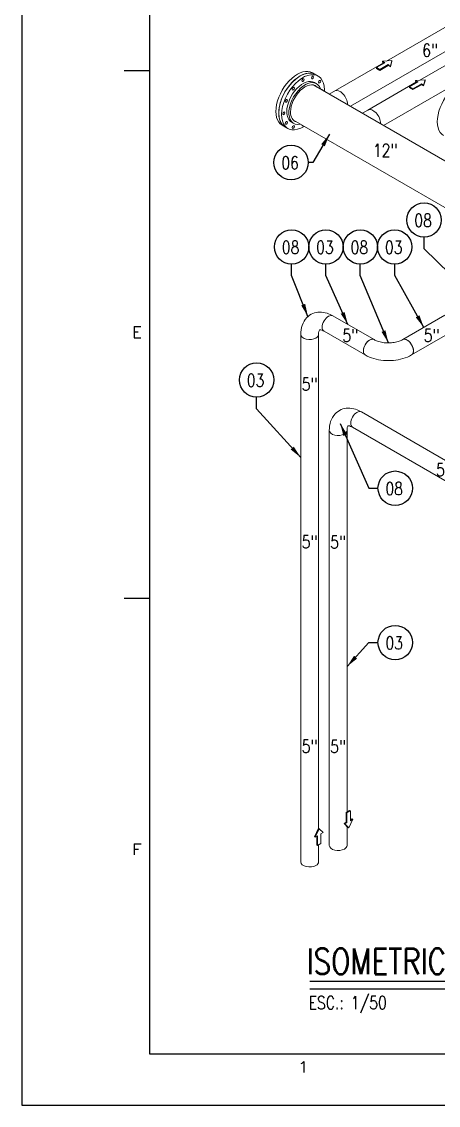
# Model space of a CAD drawing. Header units: millimetres. Extents: x -312439 to 477422, y -331570 to 212570.
# Drawn here: x 337892 to 341961, y 149850 to 160431 of the extents above; entities that cross this region are included whole.
import ezdxf
from ezdxf.enums import TextEntityAlignment as Align

# ---------------------------------------------------------------- set-up
doc = ezdxf.new("R2010")
doc.units = ezdxf.units.MM
for name, color, linetype in [('1', 7, 'Continuous'), ('2', 2, 'Continuous'), ('4', 4, 'Continuous'), ('ARCONDTEXTO', 4, 'Continuous'), ('FORMATO A1', 1, 'Continuous'), ('TEXTO FORMATO', 4, 'Continuous')]:
    doc.layers.add(name, color=color, linetype=linetype)
doc.styles.add('ROMAND', font='ROMAND.SHX')
doc.styles.add('ROMANS', font='romans.shx', dxfattribs={"height": 187.5})
doc.dimstyles.new('1-50 (MILIMETRO)', dxfattribs={"dimscale": 0, "dimtxt": 125, "dimasz": 125, "dimexe": 100, "dimexo": 100, "dimgap": 50, "dimtad": 0, "dimdec": 0, "dimzin": 0, "dimdsep": 46, "dimtxsty": 'ROMAND', "dimcen": -390, "dimclrd": 1, "dimclre": 1, "dimclrt": 3, "dimadec": 0, "dimazin": 0, "dimtfac": 1, "dimtdec": 0, "dimtix": 1, "dimtmove": 2, "dimatfit": 2, "dimfxl": 1, "dimtvp": 1, "dimtolj": 1, "dimtzin": 0, "dimarcsym": 0})

# ---------------------------------------------------------------- blocks, each defined once
blk = doc.blocks.new('A$C2D342850')
at = {"layer": 'FORMATO A1', "color": 1, "linetype": 'Continuous'}
for p, q in [((0, 0), (0, -59400)), ((2500, -39200), (2000, -39200)), ((2194.1, -44193.44), (2194.1, -44410)), ((2194.1, -44193.44), (2328.16, -44193.44)), ((2194.1, -44296.56), (2276.6, -44296.56)), ((2194.1, -44410), (2328.16, -44410)), ((2500, -49500), (2000, -49500)), ((2199.27, -54293.44), (2199.27, -54510)), ((2199.27, -54293.44), (2333.33, -54293.44)), ((2199.27, -54396.56), (2281.77, -54396.56)), ((0, -59400), (84100, -59400))]:
    blk.add_line(p, q, dxfattribs=at)
at = {"layer": 'FORMATO A1', "color": 2, "linetype": 'Continuous'}
for p, q in [((2500, -58400), (2500, -1000)), ((83100, -58400), (2500, -58400))]:
    blk.add_line(p, q, dxfattribs=at)
at = {"layer": 'FORMATO A1', "color": 1, "linetype": 'Continuous'}
blk.add_lwpolyline([(5458.74, -58584.69), (5479.36, -58574.37), (5510.3, -58543.44), (5510.3, -58760)], dxfattribs=at)

msp = doc.modelspace()

# ---------------------------------------------------------------- linework, layer by layer
at = {"color": 5, "linetype": 'Continuous', "lineweight": 0, "extrusion": (4.44089e-16, 0.816497, 0.57735)}
for p, q in [((345781.646, 162545.109), (341454.494, 160046.827)), ((345884.708, 162366.6), (341101.974, 159605.287)), ((342739.418, 160414.16), (341778.831, 159859.564)), ((342842.48, 160235.651), (341426.316, 159418.028)), ((340895.85, 159724.293), (341424.635, 160029.588)), ((340731.721, 159931.624), (340786.801, 159899.824)), ((340744.694, 159811.563), (343978.598, 157944.468)), ((340750.671, 159837.245), (340771.282, 159825.345)), ((341748.978, 159842.329), (341273.178, 159567.625)), ((341220.196, 159537.032), (341273.178, 159567.62)), ((340546.408, 159468.121), (343780.312, 157601.026)), ((340435.946, 159419.325), (340491.025, 159387.525)), ((340527.155, 159450.104), (340547.766, 159438.204)), ((340931.354, 157558.221), (341333.143, 157326.248)), ((341613.723, 157326.248), (342024.873, 157563.625)), ((340618.007, 152226.635), (340618.007, 157377.31)), ((340791.064, 152554.535), (340791.064, 157377.31)), ((340844.826, 157408.35), (341246.615, 157176.376)), ((341700.251, 157176.376), (342051.794, 157379.34)), ((341209.323, 156620.352), (347825.272, 152800.632)), ((340895.976, 152387.12), (340895.976, 156439.442)), ((341069.033, 152713.514), (341069.033, 156439.442)), ((341122.794, 156470.481), (347738.744, 152650.761)), ((341069.033, 152387.12), (341069.033, 152572.55)), ((340791.064, 152226.635), (340791.064, 152391.549))]:
    msp.add_line(p, q, dxfattribs=at)
at = {"color": 1, "linetype": 'Continuous', "lineweight": 0, "extrusion": (4.44089e-16, 0.816497, 0.57735)}
for p, q in [((341438.213, 160030.292), (341355.664, 159982.632)), ((341388.881, 159963.454), (341471.43, 160011.114)), ((341388.881, 159954.911), (341471.43, 160002.571)), ((341506.851, 160050.742), (341414.725, 160043.853)), ((341414.725, 160043.853), (341438.213, 160030.292)), ((341414.725, 160043.853), (341414.725, 160035.31)), ((341414.725, 160035.31), (341430.815, 160026.02)), ((341471.43, 160011.114), (341471.43, 160002.571)), ((341471.43, 160011.114), (341492.801, 159998.776)), ((341471.43, 160002.571), (341492.801, 159990.233)), ((341492.801, 159998.776), (341506.851, 160050.742)), ((341492.801, 159990.233), (341506.851, 160042.199)), ((341492.801, 159998.776), (341492.801, 159990.233)), ((341506.851, 160050.742), (341506.851, 160042.199)), ((341355.664, 159982.632), (341388.881, 159963.454)), ((341355.664, 159982.632), (341355.664, 159974.089)), ((341355.664, 159974.089), (341388.881, 159954.911)), ((341388.881, 159963.454), (341388.881, 159954.911)), ((341762.56, 159843.03), (341680.011, 159795.37)), ((341680.011, 159795.37), (341713.227, 159776.193)), ((341680.011, 159795.37), (341680.011, 159786.827)), ((341680.011, 159786.827), (341695.822, 159777.698)), ((341713.227, 159776.193), (341795.776, 159823.853)), ((341713.227, 159767.65), (341795.776, 159815.309)), ((341831.197, 159863.48), (341739.071, 159856.591)), ((341739.071, 159856.591), (341762.56, 159843.03)), ((341739.071, 159856.591), (341739.071, 159848.048)), ((341739.071, 159848.048), (341755.161, 159838.758)), ((341795.776, 159823.853), (341795.776, 159815.309)), ((341795.776, 159823.853), (341817.147, 159811.514)), ((341795.776, 159815.309), (341817.147, 159802.971)), ((341817.147, 159811.514), (341831.197, 159863.48)), ((341817.147, 159802.971), (341830.902, 159853.847)), ((341817.147, 159811.514), (341817.147, 159802.971)), ((341831.197, 159863.48), (341831.197, 159854.942)), ((341697.416, 159776.778), (341713.227, 159767.65)), ((341713.227, 159776.193), (341713.227, 159767.65)), ((340790.237, 152555.013), (340750.14, 152471.785)), ((340797.636, 152550.741), (340757.539, 152467.513)), ((340757.539, 152467.513), (340781.028, 152481.074)), ((340781.028, 152481.074), (340781.028, 152385.755)), ((340797.636, 152550.741), (340790.237, 152555.013)), ((340835.615, 152512.59), (340797.636, 152550.741)), ((340814.244, 152500.252), (340835.615, 152512.59)), ((340814.244, 152404.932), (340814.244, 152500.252)), ((340757.539, 152467.513), (340750.14, 152471.785)), ((340773.629, 152476.803), (340773.629, 152390.026)), ((340781.028, 152385.755), (340773.629, 152390.026)), ((340781.028, 152385.755), (340814.244, 152404.932))]:
    msp.add_line(p, q, dxfattribs=at)
at = {"color": 4, "linetype": 'Continuous', "lineweight": 0, "extrusion": (4.44089e-16, 0.816497, 0.57735)}
for p, q in [((341094.765, 152728.371), (341061.548, 152709.193)), ((341061.548, 152709.193), (341061.548, 152613.874)), ((341068.947, 152704.922), (341061.548, 152709.193)), ((341102.163, 152724.099), (341068.947, 152704.922)), ((341068.947, 152704.922), (341068.947, 152609.602)), ((341102.163, 152724.099), (341094.765, 152728.371)), ((341102.163, 152628.78), (341102.163, 152724.099)), ((341061.548, 152613.874), (341040.178, 152601.535)), ((341040.178, 152601.535), (341078.157, 152563.385)), ((341047.576, 152597.264), (341040.178, 152601.535)), ((341068.947, 152609.602), (341047.576, 152597.264)), ((341047.576, 152597.264), (341085.555, 152559.113)), ((341068.947, 152609.602), (341061.548, 152613.874)), ((341085.555, 152559.113), (341125.652, 152642.341)), ((341118.253, 152646.612), (341102.163, 152637.323)), ((341125.652, 152642.341), (341102.163, 152628.78)), ((341125.652, 152642.341), (341118.253, 152646.612)), ((341085.555, 152559.113), (341078.157, 152563.385))]:
    msp.add_line(p, q, dxfattribs=at)
at = {"color": 5, "linetype": 'Continuous', "lineweight": 0}
for centre, major_axis, start_param, end_param in [((340583.833, 159675.475), (147.888, 256.149), 0, 3.141592654), ((340611.373, 159659.575), (147.888, 256.149), 0, 3.141592654), ((340611.373, 159659.575), (-147.888, -256.149), 3.141592654, 6.283185307), ((340638.913, 159643.675), (-147.888, -256.149), 2.35619449, 7.119242823), ((340638.913, 159643.675), (111.758, 193.57), 0, 2.35619449), ((340659.524, 159631.775), (-111.758, -193.57), 2.661870707, 6.762907254), ((340659.524, 159631.775), (-100.123, -173.418), 3.001578831, 5.497787144), ((342159.799, 159574.741), (147.888, 256.149), 0, 3.141592654), ((340825.974, 159751.675), (-7.777, -13.47), 2.376976953, 3.906208354), ((340638.913, 159643.675), (-147.888, -256.149), 2.305535138, 2.35619449), ((341000.362, 159665.627), (51.531, -89.255), 0.785398163, 3.141592654), ((341000.362, 159665.627), (51.531, -89.255), 0.765498319, 0.785398163), ((341324.709, 159478.371), (51.531, -89.255), 0.785398163, 3.15078769), ((341324.709, 159478.366), (51.531, -89.255), 0.785398163, 3.141592654), ((340638.913, 159643.675), (111.758, 193.57), 2.35619449, 3.141592654), ((340659.524, 159631.775), (-100.123, -173.418), 5.497787144, 6.42319913), ((340638.913, 159427.675), (-7.777, -13.47), 5.518569607, 7.047801007), ((341324.709, 159478.366), (51.531, -89.255), 0.765498319, 0.785398163), ((341324.709, 159478.371), (51.531, -89.255), 0.785338379, 0.785398163), ((340888.09, 157483.285), (-43.264, -74.936), 3.141592654, 6.283185307), ((340704.536, 157377.31), (86.528, 0), 3.141592654, 5.497787144), ((340704.536, 157377.31), (86.528, 0), 5.497787144, 6.283185307), ((341289.879, 157251.312), (-43.264, -74.936), 3.141592654, 6.283185307), ((341289.879, 157251.312), (43.264, 74.936), 0, 3.141592654), ((341656.987, 157251.312), (43.264, -74.936), 0, 3.141592654), ((341656.987, 157251.312), (-43.264, 74.936), 3.141592654, 6.283185307), ((341166.058, 156545.417), (-43.264, -74.936), 3.141592654, 6.283185307), ((340982.504, 156439.442), (86.528, 0), 3.141592654, 5.497787144), ((340982.504, 156439.442), (86.528, 0), 5.497787144, 6.283185307), ((340982.504, 152387.12), (86.528, 0), 3.141592654, 5.497787144), ((340982.504, 152387.12), (86.528, 0), 5.497787144, 6.283185307), ((340704.536, 152226.635), (86.528, 0), 3.141592654, 5.497787144), ((340704.536, 152226.635), (86.528, 0), 5.497787144, 6.283185307)]:
    msp.add_ellipse(centre, major_axis=major_axis, ratio=0.577350269, start_param=start_param, end_param=end_param, dxfattribs=at)
for centre in [(340732.443, 159884.736), (340545.382, 159776.736), (340638.913, 159859.675), (340800.913, 159845.205), (340476.913, 159658.144), (340451.851, 159535.675), (340476.913, 159442.144), (340545.382, 159402.613)]:
    msp.add_ellipse(centre, major_axis=(-7.777, -13.47), ratio=0.577350269, dxfattribs=at)
for points, knots in [([(340618.007, 157377.31), (340618.007, 157407.353), (340622.017, 157436.962), (340640.767, 157492.769), (340655.544, 157519.193), (340692.946, 157557.917), (340713.036, 157571.782), (340755.976, 157589.71), (340778.472, 157594.152), (340826.155, 157595.457), (340851.201, 157591.19), (340894.555, 157577.225), (340913.339, 157568.622), (340931.354, 157558.221)], [3.141592654, 3.141592654, 3.141592654, 3.141592654, 3.455751919, 3.455751919, 3.762987428, 3.762987428, 4.00120974, 4.00120974, 4.22996777, 4.22996777, 4.4948589, 4.4948589, 4.71238898, 4.71238898, 4.71238898, 4.71238898]), ([(340791.064, 157377.31), (340791.064, 157388.597), (340792.321, 157398.007), (340795.77, 157411.802), (340797.901, 157416.182), (340801.227, 157421.445), (340801.552, 157421.201), (340801.572, 157421.212), (340802.034, 157421.821), (340810.271, 157421.727), (340817.33, 157420.716), (340832.129, 157415.038), (340838.253, 157412.144), (340844.826, 157408.35)], [3.141592654, 3.141592654, 3.141592654, 3.141592654, 3.388719153, 3.388719153, 3.632606395, 3.632606395, 3.942531755, 3.942531755, 4.25669102, 4.25669102, 4.546218521, 4.546218521, 4.71238898, 4.71238898, 4.71238898, 4.71238898]), ([(341613.723, 157326.248), (341603.948, 157320.604), (341591.953, 157315.115), (341563.93, 157305.455), (341547.731, 157301.367), (341512.703, 157295.6), (341493.799, 157294.022), (341455.663, 157293.871), (341436.434, 157295.343), (341400.293, 157301.073), (341383.359, 157305.298), (341354.822, 157315.157), (341342.88, 157320.626), (341333.143, 157326.248)], [0, 0, 0, 0, 0.247126499, 0.247126499, 0.507609134, 0.507609134, 0.778558045, 0.778558045, 1.053396997, 1.053396997, 1.324615075, 1.324615075, 1.570796327, 1.570796327, 1.570796327, 1.570796327]), ([(341700.251, 157176.376), (341674.234, 157161.355), (341645.741, 157149.577), (341585.663, 157131.903), (341554.066, 157126.032), (341489.775, 157120.153), (341457.091, 157120.153), (341392.8, 157126.032), (341361.203, 157131.903), (341301.125, 157149.577), (341272.632, 157161.355), (341246.615, 157176.376)], [0, 0, 0, 0, 0.314159265, 0.314159265, 0.628318531, 0.628318531, 0.942477796, 0.942477796, 1.256637061, 1.256637061, 1.570796327, 1.570796327, 1.570796327, 1.570796327]), ([(340895.976, 156439.442), (340895.976, 156469.484), (340899.986, 156499.094), (340918.736, 156554.901), (340933.512, 156581.325), (340970.914, 156620.048), (340991.005, 156633.914), (341033.944, 156651.842), (341056.44, 156656.284), (341104.123, 156657.588), (341129.17, 156653.322), (341172.523, 156639.357), (341191.307, 156630.753), (341209.323, 156620.352)], [3.141592654, 3.141592654, 3.141592654, 3.141592654, 3.455751919, 3.455751919, 3.762987428, 3.762987428, 4.00120974, 4.00120974, 4.22996777, 4.22996777, 4.4948589, 4.4948589, 4.71238898, 4.71238898, 4.71238898, 4.71238898]), ([(341069.033, 156439.442), (341069.033, 156450.728), (341070.289, 156460.138), (341073.738, 156473.933), (341075.869, 156478.314), (341079.196, 156483.576), (341079.521, 156483.333), (341079.541, 156483.344), (341080.003, 156483.953), (341088.24, 156483.859), (341095.298, 156482.848), (341110.097, 156477.17), (341116.222, 156474.276), (341122.794, 156470.481)], [3.141592654, 3.141592654, 3.141592654, 3.141592654, 3.388719153, 3.388719153, 3.632606395, 3.632606395, 3.942531755, 3.942531755, 4.25669102, 4.25669102, 4.546218521, 4.546218521, 4.71238898, 4.71238898, 4.71238898, 4.71238898])]:
    msp.add_open_spline(points, degree=3, knots=knots, dxfattribs=at)
at = {"layer": '1', "color": 1}
msp.add_line((340704.536, 150986.489), (347561.857, 150986.489), dxfattribs=at)
at = {"layer": '2', "color": 2}
msp.add_line((340704.536, 151061.489), (347561.857, 151061.489), dxfattribs=at)
at = {"layer": 'FORMATO A1', "color": 2, "linetype": 'Continuous'}
msp.add_line((379442.032, 150349.523, 0), (339142.032, 150349.523, 0), dxfattribs=at)
at = {"layer": 'FORMATO A1', "color": 1, "linetype": 'Continuous'}
msp.add_line((337892.032, 149849.523, 0), (379942.032, 149849.523, 0), dxfattribs=at)
at = {"layer": 'TEXTO FORMATO', "color": 1}
for centre in [(340523.29, 159055.755), (341821.655, 158494.226), (340527.674, 158230.998), (340863.344, 158230.998), (341199.015, 158230.998), (341534.685, 158230.998), (340186.133, 156932.001), (341539.555, 155875.598), (341539.555, 154368.429)]:
    msp.add_circle(centre, 167.835, dxfattribs=at)

# ---------------------------------------------------------------- block references
at = {"layer": 'FORMATO A1', "xscale": 0.5, "yscale": 0.5, "zscale": 0.5}
msp.add_blockref('A$C2D342850', (337892.032, 179549.523, 0), dxfattribs=at)

# ---------------------------------------------------------------- texts
at = {"layer": '2', "color": 2, "style": 'ROMANS', "width": 0.8}
msp.add_text('ISOMETRICO - TUBULAÇÃO DE AGUA GELADA', height=250, dxfattribs=at).set_placement((340674.021, 151255.191), align=Align.MIDDLE_LEFT)
at = {"layer": '4', "color": 4, "style": 'ROMANS', "width": 0.8}
msp.add_text('ESC.: 1/50', height=125, dxfattribs=at).set_placement((340694.536, 150852.132), align=Align.MIDDLE_LEFT)
at = {"layer": 'ARCONDTEXTO', "linetype": 'Continuous', "lineweight": -3, "style": 'ROMANS', "width": 0.8}
for s, p in [('6"', (341803.487, 160089.198)), ('12"', (341321.994, 159111.839)), ('5"', (341024.556, 157304.582)), ('5"', (341818.673, 157304.582)), ('5"', (340626.674, 156828.721)), ('5"', (341938.341, 155992.718)), ('5"', (340626.674, 155289.025)), ('5"', (340904.643, 155286.617)), ('5"', (340626.674, 153293.053)), ('5"', (340904.643, 153290.645))]:
    msp.add_text(s, height=125, dxfattribs=at).set_placement(p)
at = {"layer": 'ARCONDTEXTO', "color": 3, "linetype": 'Continuous', "lineweight": -3, "style": 'ROMANS', "width": 0.8}
for s, p in [('06', (340427.972, 158989.689)), ('08', (341726.337, 158428.16)), ('08', (340432.355, 158164.932)), ('03', (340768.026, 158164.932)), ('08', (341103.696, 158164.932)), ('03', (341439.366, 158164.932)), ('03', (340090.815, 156865.935)), ('08', (341444.237, 155809.532)), ('03', (341444.237, 154302.363))]:
    msp.add_text(s, height=125, dxfattribs=at).set_placement(p)

# ---------------------------------------------------------------- leaders
at = {"layer": 'TEXTO FORMATO'}
for points in [[(340898.049, 159331.783), (340736.459, 159055.755), (340691.125, 159055.755)], [(342365.378, 157682.796), (341821.655, 158214.236), (341821.655, 158326.391)], [(340687.782, 157551.59), (340527.674, 157951.008), (340527.674, 158063.163)], [(341077.959, 157473.578), (340863.344, 157951.008), (340863.344, 158063.163)], [(341473.433, 157293.944), (341199.015, 157951.008), (341199.015, 158063.163)], [(341819.298, 157444.937), (341534.685, 157951.008), (341534.685, 158063.163)], [(340618.007, 156174.581), (340186.133, 156652.011), (340186.133, 156764.165)], [(341002.851, 156507.555), (341281.054, 155875.598), (341371.72, 155875.598)], [(341069.033, 154133.197), (341281.054, 154368.429), (341371.72, 154368.429)]]:
    msp.add_leader(points, dimstyle='1-50 (MILIMETRO)', override={"dimscale": 1}, dxfattribs=at)

doc.saveas('drawing.dxf')
